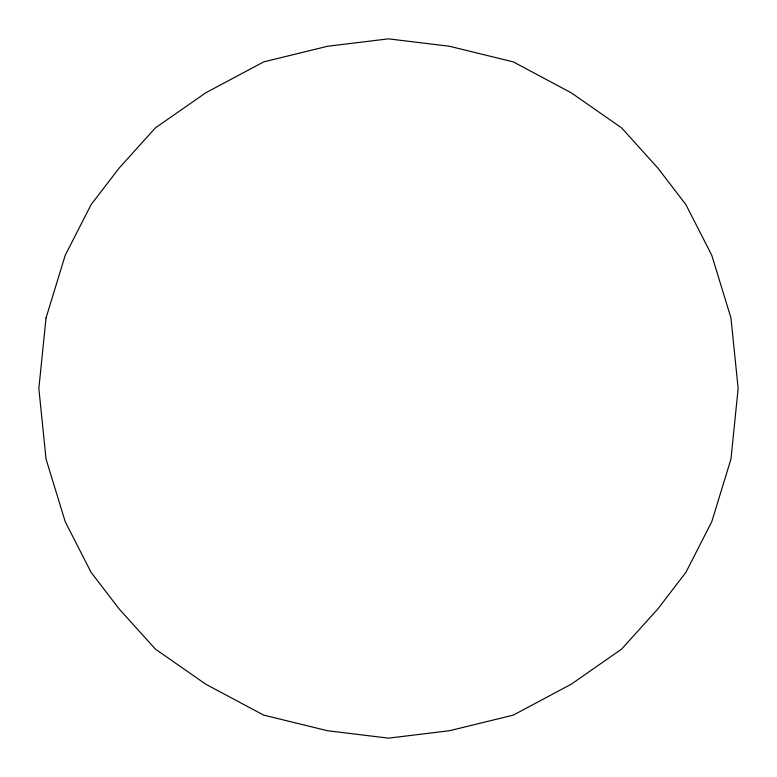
<?xml version="1.0" encoding="UTF-8"?>
<svg xmlns="http://www.w3.org/2000/svg" width="777" height="777" viewBox="0 0 777 777"><rect width="100%" height="100%" fill="white"/><g stroke="black" fill="none" stroke-linecap="round" stroke-linejoin="round"><path stroke-width="1.17" d="M46.037 317.948L38.85 388.5L46.037 459.052L65.219 521.697L91.074 572.319L119.095 608.877L155.4 649.116L205.75 684.197L263.733 715.131L327.583 730.739L388.5 738.15L449.417 730.739L513.267 715.131L571.25 684.197L621.6 649.116L657.905 608.877L685.926 572.319L711.781 521.697L730.963 459.052L738.15 388.5L730.963 317.948L711.781 255.303L685.926 204.681L657.905 168.123L621.6 127.884L571.25 92.803L513.267 61.869L449.417 46.261L388.5 38.85L327.583 46.261L263.733 61.869L205.75 92.803L155.4 127.884L119.095 168.123L91.074 204.681L65.219 255.303L46.037 317.948"/></g></svg>
